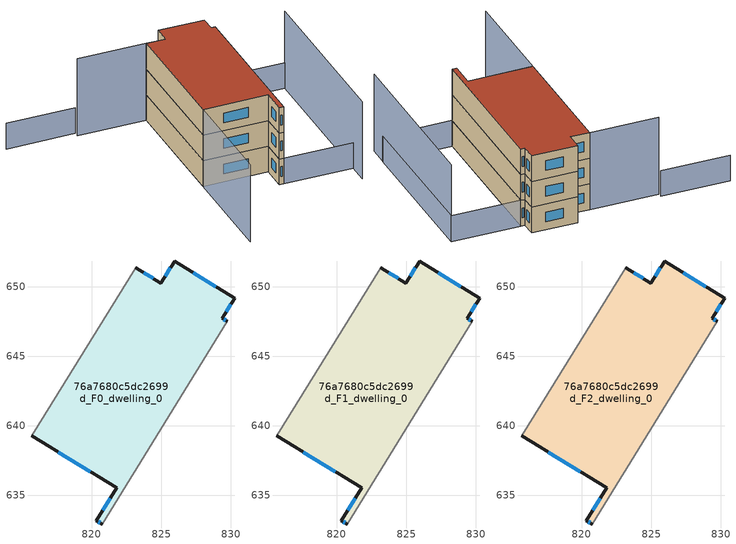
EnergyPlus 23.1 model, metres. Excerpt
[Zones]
76a7680c5dc2699d_F0_dwelling_0
 floor ground (EU_floor_Construction): 830.27,649.18 829.38,647.76 829.76,647.53 820.74,632.95 820.34,633.2 821.8,635.54 815.71,639.29 823.18,651.37 824.96,650.26 825.95,651.86 z0
 wall outside (EU_wall_Construction): 815.71,639.29 821.8,635.54 820.34,633.2 820.74,632.95 / 829.76,647.53 829.38,647.76 830.27,649.18 825.95,651.86 824.96,650.26 823.18,651.37 z0:3
 wall adiabatic (EU_wall_Construction): 820.74,632.95 829.76,647.53 / 823.18,651.37 815.71,639.29 z0:3
 window (EU_Window_Construction): 820.47,633.12 820.62,633.03 / 821.34,634.81 820.79,633.93 / 817.6,638.12 819.9,636.71 / 824.41,650.61 823.73,651.03 / 825.65,651.36 825.27,650.76 / 828.92,650.01 827.3,651.02 / 829.66,648.2 829.99,648.74 / 829.64,647.6 829.5,647.69 z0.93:2.07
76a7680c5dc2699d_F1_dwelling_0
 floor to 76a7680c5dc2699d_F0_dwelling_0 (EU_floor_Construction): 830.27,649.18 829.38,647.76 829.76,647.53 820.74,632.95 820.34,633.2 821.79,635.54 815.71,639.29 823.18,651.37 824.96,650.26 825.95,651.86 z3
 wall outside (EU_wall_Construction): 815.71,639.29 821.8,635.54 820.34,633.2 820.74,632.95 / 829.76,647.53 829.38,647.76 830.27,649.18 825.95,651.86 824.96,650.26 823.18,651.37 z3:6
 wall adiabatic (EU_wall_Construction): 820.74,632.95 829.76,647.53 / 823.18,651.37 815.71,639.29 z3:6
 window (EU_Window_Construction): 820.47,633.12 820.62,633.03 / 821.34,634.81 820.79,633.93 / 817.6,638.12 819.9,636.71 / 824.41,650.61 823.73,651.03 / 825.65,651.36 825.27,650.76 / 828.92,650.01 827.3,651.02 / 829.66,648.2 829.99,648.74 / 829.64,647.6 829.5,647.69 z3.93:5.07
76a7680c5dc2699d_F2_dwelling_0
 floor to 76a7680c5dc2699d_F1_dwelling_0 (EU_floor_Construction): 830.27,649.18 829.38,647.76 829.76,647.53 820.74,632.95 820.34,633.2 821.79,635.54 815.71,639.29 823.18,651.37 824.96,650.26 825.95,651.86 z6
 wall outside (EU_wall_Construction): 815.71,639.29 821.8,635.54 820.34,633.2 820.74,632.95 / 829.76,647.53 829.38,647.76 830.27,649.18 825.95,651.86 824.96,650.26 823.18,651.37 z6:9
 wall adiabatic (EU_wall_Construction): 820.74,632.95 829.76,647.53 / 823.18,651.37 815.71,639.29 z6:9
 window (EU_Window_Construction): 820.47,633.12 820.62,633.03 / 821.34,634.81 820.79,633.93 / 817.6,638.12 819.9,636.71 / 824.41,650.61 823.73,651.03 / 825.65,651.36 825.27,650.76 / 828.92,650.01 827.3,651.02 / 829.66,648.2 829.99,648.74 / 829.64,647.6 829.5,647.69 z6.93:8.07
 roof outside (EU_roof_Construction): 821.8,635.54 820.34,633.2 820.74,632.95 829.76,647.53 829.38,647.76 830.27,649.18 825.95,651.86 824.96,650.26 823.18,651.37 815.71,639.29 z9
shading: 826.05,627.04 836.23,643.51 / 816.75,655.37 823.19,651.38 / 823.19,651.38 809.49,629.25 z0:9; 810.52,659.79 817,655.78 / 820.74,632.95 829.76,647.53 / 829.76,647.53 836.24,643.52 / 836.24,643.52 827.22,628.94 / 827.22,628.94 820.74,632.95 z0:3
[Building]
EU S2 Campaign: North Axis=0; Terrain=City; Solar Distribution=FullExterior
[Site:Location]
Montreal-Trudeau.Intl.AP: Latitude=45.4667; Longitude=-73.75; Time Zone=-5; Elevation=36
[SizingPeriod:WeatherFileDays]
AnnualSizingPeriod: Begin Month=1; Begin Day of Month=1; End Month=12; End Day of Month=31; Day of Week for Start Day=Monday; Use Weather File Daylight Saving Period=No; Use Weather File Rain and Snow Indicators=No
[MATERIAL]
EU_InternalMass_Material: Roughness=MediumRough; Thickness=0.1; Conductivity=1; Density=1800; Specific Heat=900; Thermal Absorptance=0.9; Solar Absorptance=0.7; Visible Absorptance=0.7
[MATERIAL:NOMASS] Roughness=MediumRough; Thermal Absorptance=0.9; Solar Absorptance=0.7; Visible Absorptance=0.7
Name | Thermal Resistance
EU_wall_NoMass; EU_floor_NoMass | 1.36485
EU_roof_NoMass | 2.55992
[WINDOWMATERIAL:SIMPLEGLAZINGSYSTEM]
EU_Window_SimpleGlazing: UFactor=3.92339; Solar Heat Gain Coefficient=0.8; Visible Transmittance=0.8
[CONSTRUCTION]
EU_wall_Construction: EU_wall_NoMass
EU_roof_Construction: EU_roof_NoMass
EU_floor_Construction: EU_floor_NoMass
EU_Window_Construction: EU_Window_SimpleGlazing
EU_InternalMass_Construction: EU_InternalMass_Material
[ZONE] Type=1; Multiplier=1; Ceiling Height=autocalculate; Floor Area=autocalculate; Part of Total Floor Area=Yes
Name | Volume
76a7680c5dc2699d_F0_dwelling_0 | 357.114
76a7680c5dc2699d_F1_dwelling_0; 76a7680c5dc2699d_F2_dwelling_0 | 357.116
[INTERNALMASS] Construction=EU_InternalMass_Construction; Surface Area=119.038
Name | Zone or ZoneList
76a7680c5dc2699d_F0_dwelling_0_EU_InternalMass | 76a7680c5dc2699d_F0_dwelling_0
76a7680c5dc2699d_F1_dwelling_0_EU_InternalMass | 76a7680c5dc2699d_F1_dwelling_0
76a7680c5dc2699d_F2_dwelling_0_EU_InternalMass | 76a7680c5dc2699d_F2_dwelling_0
[OTHEREQUIPMENT] Fuel Type=Electricity; Design Level Calculation Method=Watts/Area; Power per Zone Floor Area=1; Fraction Latent=0; Fraction Radiant=0; Fraction Lost=0; Carbon Dioxide Generation Rate=0; EndUse Subcategory=EU_Step8_InternalGains
Name | Zone or ZoneList or Space or SpaceList | Schedule
EU_Step8_InternalGain_76a7680c5dc2699d_F0_dwelling_0_f000 | 76a7680c5dc2699d_F0_dwelling_0 | EU_Step8_GainSchedule_76a7680c5dc2699d_F0_dwelling_0_f000
EU_Step8_InternalGain_76a7680c5dc2699d_F1_dwelling_0_f000 | 76a7680c5dc2699d_F1_dwelling_0 | EU_Step8_GainSchedule_76a7680c5dc2699d_F1_dwelling_0_f000
EU_Step8_InternalGain_76a7680c5dc2699d_F2_dwelling_0_f000 | 76a7680c5dc2699d_F2_dwelling_0 | EU_Step8_GainSchedule_76a7680c5dc2699d_F2_dwelling_0_f000
[ZONEVENTILATION:DESIGNFLOWRATE] Schedule=EU_AlwaysOn; Design Flow Rate Calculation Method=AirChanges/Hour; Air Changes per Hour=0.860309; Ventilation Type=Natural; Fan Pressure Rise=0; Fan Total Efficiency=1; Constant Term Coefficient=1; Temperature Term Coefficient=0; Velocity Term Coefficient=0; Velocity Squared Term Coefficient=0; Minimum Indoor Temperature=-100; Maximum Indoor Temperature=100; Delta Temperature=-100; Minimum Outdoor Temperature=-100; Maximum Outdoor Temperature=100; Maximum Wind Speed=40
Name | Zone or ZoneList or Space or SpaceList
EU_ConstantAir_76a7680c5dc2699d_F0_dwelling_0 | 76a7680c5dc2699d_F0_dwelling_0
EU_ConstantAir_76a7680c5dc2699d_F1_dwelling_0 | 76a7680c5dc2699d_F1_dwelling_0
EU_ConstantAir_76a7680c5dc2699d_F2_dwelling_0 | 76a7680c5dc2699d_F2_dwelling_0
[HVACTEMPLATE:THERMOSTAT] Constant Heating Setpoint=20; Constant Cooling Setpoint=50
EU_HeatOnly_76a7680c5dc2699d_F0_dwelling_0; EU_HeatOnly_76a7680c5dc2699d_F1_dwelling_0; EU_HeatOnly_76a7680c5dc2699d_F2_dwelling_0
[HVACTEMPLATE:ZONE:IDEALLOADSAIRSYSTEM] System Availability Schedule=EU_AlwaysOn; Maximum Heating Supply Air Temperature=50; Minimum Cooling Supply Air Temperature=13; Maximum Heating Supply Air Humidity Ratio=0.0156; Minimum Cooling Supply Air Humidity Ratio=0.0077; Heating Limit=NoLimit; Cooling Limit=NoLimit; Heating Availability Schedule=EU_AlwaysOn; Cooling Availability Schedule=EU_CoolingOff; Dehumidification Control Type=ConstantSensibleHeatRatio; Cooling Sensible Heat Ratio=0.7; Dehumidification Setpoint=60; Humidification Control Type=None; Humidification Setpoint=30; Outdoor Air Method=None; Outdoor Air Flow Rate per Person=0.00944; Outdoor Air Flow Rate per Zone Floor Area=0; Outdoor Air Flow Rate per Zone=0; Demand Controlled Ventilation Type=None; Outdoor Air Economizer Type=NoEconomizer; Heat Recovery Type=None; Sensible Heat Recovery Effectiveness=0.7; Latent Heat Recovery Effectiveness=0.65
Name | Template Thermostat
76a7680c5dc2699d_F0_dwelling_0 | EU_HeatOnly_76a7680c5dc2699d_F0_dwelling_0
76a7680c5dc2699d_F1_dwelling_0 | EU_HeatOnly_76a7680c5dc2699d_F1_dwelling_0
76a7680c5dc2699d_F2_dwelling_0 | EU_HeatOnly_76a7680c5dc2699d_F2_dwelling_0
[SIZING:ZONE] Zone Cooling Design Supply Air Temperature Input Method=SupplyAirTemperature; Zone Cooling Design Supply Air Temperature=13; Zone Heating Design Supply Air Temperature Input Method=SupplyAirTemperature; Zone Heating Design Supply Air Temperature=50; Zone Cooling Design Supply Air Humidity Ratio=0.008; Zone Heating Design Supply Air Humidity Ratio=0.008; Cooling Design Air Flow Method=DesignDay; Cooling Design Air Flow Rate=0; Cooling Minimum Air Flow per Zone Floor Area=0.000762; Cooling Minimum Air Flow=0; Cooling Minimum Air Flow Fraction=0.2; Heating Design Air Flow Method=DesignDay; Heating Design Air Flow Rate=0; Heating Maximum Air Flow per Zone Floor Area=0.002032; Heating Maximum Air Flow=0.141576; Heating Maximum Air Flow Fraction=0.3; Account for Dedicated Outdoor Air System=No; Dedicated Outdoor Air System Control Strategy=NeutralSupplyAir; Dedicated Outdoor Air Low Setpoint Temperature for Design=autosize; Dedicated Outdoor Air High Setpoint Temperature for Design=autosize; Zone Load Sizing Method=Sensible Load Only No Latent Load; Zone Latent Cooling Design Supply Air Humidity Ratio Input Method=HumidityRatioDifference; Zone Cooling Design Supply Air Humidity Ratio Difference=0.005; Zone Latent Heating Design Supply Air Humidity Ratio Input Method=HumidityRatioDifference; Zone Humidification Design Supply Air Humidity Ratio Difference=0.005
76a7680c5dc2699d_F0_dwelling_0; 76a7680c5dc2699d_F1_dwelling_0; 76a7680c5dc2699d_F2_dwelling_0
[SCHEDULE:CONSTANT]
Name | Hourly Value
EU_AlwaysOn | 1
EU_CoolingOff | 0
[SCHEDULE:FILE] Column Number=1; Rows to Skip at Top=0; Number of Hours of Data=8760; Column Separator=Comma; Interpolate to Timestep=No; Minutes per Item=60; Adjust Schedule for Daylight Savings=Yes
Name | File
EU_Step8_GainSchedule_76a7680c5dc2699d_F0_dwelling_0_f000 | ../../schedules/76a7680c5dc2699d/76a7680c5dc2699d_F0_dwelling_0_f000_gain.csv
EU_Step8_GainSchedule_76a7680c5dc2699d_F1_dwelling_0_f000 | ../../schedules/76a7680c5dc2699d/76a7680c5dc2699d_F1_dwelling_0_f000_gain.csv
EU_Step8_GainSchedule_76a7680c5dc2699d_F2_dwelling_0_f000 | ../../schedules/76a7680c5dc2699d/76a7680c5dc2699d_F2_dwelling_0_f000_gain.csv
